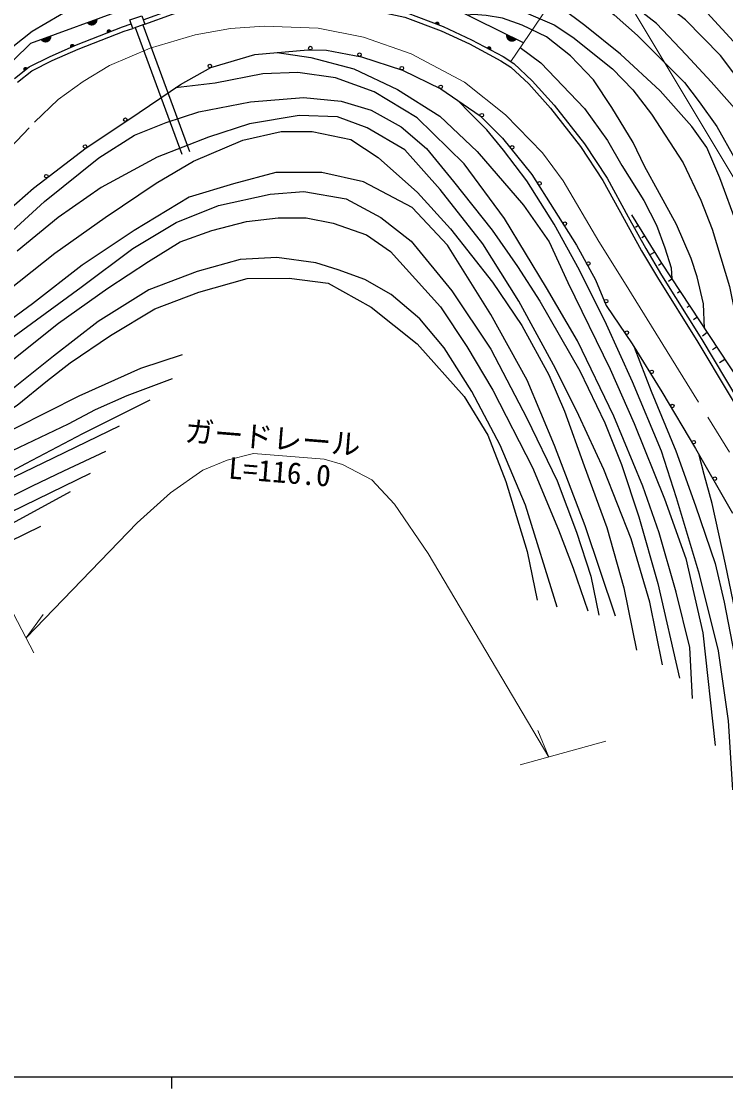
# Model space of a CAD drawing. Units: millimetres at full size, sheet at 1:1000; details may follow other scales. Extents: x 40000 to 680000, y 20000 to 380000.
# Drawn here: x 155220 to 215216, y 204000 to 294861 of the extents above; entities that cross this region are included whole.
import ezdxf
from ezdxf.enums import TextEntityAlignment as Align

# ---------------------------------------------------------------- set-up
doc = ezdxf.new("R2010")
doc.units = ezdxf.units.MM
doc.header["$LTSCALE"] = 1000
doc.linetypes.add('CHAIN', pattern=[18.5, 12, -1.5, 3.5, -1.5])
for name, color, linetype, lineweight in [('M-BGD', 7, 'Continuous', 25), ('M-BMK', 2, 'CHAIN', 13), ('M-STR-HTXT', 7, 'Continuous', 13), ('M-TTL-BAND', 7, 'Continuous', 25)]:
    doc.layers.add(name, color=color, linetype=linetype, lineweight=lineweight)
doc.styles.add('ＭＳ ゴシック', font='')
doc.styles.get('ＭＳ ゴシック').set_extended_font_data('MS Gothic')

msp = doc.modelspace()

# ---------------------------------------------------------------- hatches: boundary and pattern name
at = {"layer": 'M-BGD'}
for points in [[(161710, 295083), (160782, 294737, 0.82183)], [(190445, 294680), (190820, 294535, 0.4608), (190718, 294827, 0.4608)], [(157780, 293643), (156853, 293295, 0.82183)], [(162506, 293883), (162881, 294029, 0.4608), (162608, 294175, 0.4608)], [(197413, 293319), (196525, 293759, 0.82183)], [(159389, 292633), (159758, 292791, 0.4608), (159481, 292928, 0.4608)], [(194872, 292598), (195229, 292413, 0.4608), (195159, 292714, 0.4608)], [(155440, 290631), (155761, 290873, 0.4608), (155459, 290940, 0.4608)]]:
    msp.add_hatch(color=256, dxfattribs=at).paths.add_polyline_path(points)

# ---------------------------------------------------------------- linework, layer by layer
for p, q in [((165578, 294559), (169549, 283781)), ((164917, 294329), (168888, 283551)), ((207528, 277351), (207743, 277484)), ((208076, 276462), (208294, 276598)), ((208838, 275028), (209149, 275222)), ((209507, 274113), (209744, 274269)), ((210339, 272743), (210627, 272933)), ((211117, 271751), (211320, 271885)), ((211935, 270525), (212132, 270655)), ((212465, 269481), (212773, 269685)), ((213235, 268084), (213629, 268389)), ((214107, 266927), (214446, 267152)), ((214695, 265815), (215137, 266107))]:
    msp.add_line(p, q, dxfattribs=at)
for points in [[(166655, 304409), (168339, 305267), (170340, 305914), (172585, 306377), (176735, 306699), (181685, 306477), (186897, 306129), (192056, 305599), (194523, 305396), (196644, 305069), (199425, 304497), (202178, 303560), (204747, 302459), (207609, 300801), (210342, 298763), (212667, 296644), (215893, 293131)], [(216964, 289068), (214785, 291949), (211781, 294999), (208560, 297493), (206343, 299025), (204858, 300142), (202815, 301050), (200404, 302080), (197958, 302848), (194174, 303650), (191416, 304154), (188209, 304308), (184910, 304462), (180037, 304546), (175566, 304674), (172182, 304358), (169630, 303863), (166692, 302892)], [(216428, 286966), (213988, 289714), (211857, 292015), (209338, 294680), (207192, 296327), (204934, 297996), (202680, 299482), (200173, 300508), (196869, 301333), (193091, 302058), (190581, 302509), (186761, 302910), (183962, 303200), (178401, 303165), (174582, 302953), (171188, 302422), (166735, 301206)], [(166780, 299265), (171136, 300028), (176000, 300655), (179968, 300991), (186041, 300907), (189915, 300605), (192886, 300445), (195715, 300009), (198937, 299151), (201686, 298181), (203416, 297276), (205731, 295413), (207720, 293652), (211703, 289653), (212964, 288021), (214467, 285921), (216032, 283141)], [(197984, 293037), (191934, 296023), (187841, 297239), (172172, 298901), (156001, 292987), (134883, 272303), (121994, 268171), (101919, 264489), (91808, 263414), (84013, 262773), (78887, 262240), (71764, 261394)], [(220342, 258225), (219911, 260436), (219113, 264464), (217735, 271268), (217037, 274318), (216233, 277441), (214732, 281529), (213605, 284116), (212341, 285912), (209647, 288946), (206249, 292066), (203227, 294514), (201192, 296015), (199354, 296923), (196739, 297560), (192728, 298291), (188678, 298626), (187265, 298788), (183808, 298926), (180627, 298847), (178592, 298531), (177651, 298320)], [(162170, 297206), (159640, 296037), (156138, 294005), (153522, 291935), (151319, 290054), (149060, 287965), (146708, 285681), (143810, 282942), (141175, 280467), (138592, 278624), (136300, 277070), (133692, 275516), (129566, 273769), (124902, 272453), (119184, 271215), (112913, 270267), (106985, 269529), (100987, 268946), (93398, 268209), (87496, 267630), (80317, 267074), (75970, 266863), (70916, 266782)], [(165598, 294989), (167953, 295836), (169778, 296439), (171034, 296877), (172860, 297117), (174954, 297214), (177990, 297256), (181750, 296798), (185592, 296110), (188000, 295609), (191147, 294413), (193569, 293292), (196265, 291855), (197166, 291285), (198742, 289809), (200600, 287731), (203186, 284441), (205110, 281508), (206916, 278212), (208407, 275532), (209759, 273253), (213194, 267771), (218368, 259132)], [(187841, 297239), (190327, 297332), (192784, 297021), (195067, 296479), (198221, 295578), (200609, 294576), (202211, 293504), (205572, 290829), (207311, 289018), (208905, 286972), (211590, 282816), (213111, 279648), (214071, 277168), (215557, 272288), (216517, 267509), (217330, 262787)], [(165733, 294613), (168083, 295458), (169907, 296061), (171127, 296485), (172896, 296718), (174966, 296814), (177968, 296855), (181691, 296403), (185516, 295717), (187888, 295224), (190991, 294044), (193391, 292934), (196064, 291509), (196920, 290968), (198456, 289529), (200293, 287473), (202861, 284207), (204766, 281302), (206566, 278019), (208060, 275333), (209418, 273045), (212853, 267562), (218024, 258930)], [(213416, 268712), (213332, 270821), (212800, 273109), (212267, 274679), (211040, 277553), (209581, 280217), (208307, 282546), (207335, 284556), (205519, 287532), (203960, 289877), (201998, 291921), (199953, 293530), (197868, 294543), (196210, 295130), (194802, 295363), (193748, 295432), (193221, 295388)], [(154642, 289987), (155886, 290976), (157678, 291882), (159916, 292863), (163844, 294406), (164588, 294638)], [(154896, 289678), (156103, 290637), (157849, 291520), (160070, 292493), (163977, 294028), (164720, 294260)], [(197720, 292648), (199471, 291326), (203185, 287436), (205146, 284710), (206361, 282580), (208237, 279619), (209329, 277511), (210039, 275576), (210562, 273874), (210627, 272933)], [(151961, 276922), (156267, 280658), (160730, 284088), (164374, 286500), (168774, 289479), (171376, 290945), (175114, 292033), (179616, 292439), (181228, 292409), (184208, 291831), (187675, 290706), (190946, 289122), (194291, 286812), (196207, 284928), (198701, 281828), (202503, 275799), (204115, 272851), (205025, 270660), (207266, 267408), (209784, 263327), (212644, 258494), (215806, 253001)], [(177014, 292204), (179867, 291797), (183545, 290825), (187271, 289062), (190860, 286799), (194063, 283791), (197991, 279199), (200172, 276081), (201774, 272631), (205370, 265250), (207413, 260615), (210011, 254202), (211833, 249125), (213272, 242818), (214322, 233215)], [(212380, 237221), (212168, 241566), (211012, 246275), (209553, 251319), (208155, 255299), (205703, 261246), (202596, 267668), (199958, 272176), (196376, 278063), (192929, 282741), (188929, 286654), (185270, 288865), (181969, 290065), (178763, 290508), (175795, 290406), (171735, 289587), (168365, 289203)], [(153791, 276416), (157196, 279515), (161824, 283236), (164864, 285180), (167570, 286244), (170336, 287155), (174753, 288011), (179252, 288375), (182475, 288072), (185028, 287312), (187582, 285884), (189740, 284031), (192020, 281235), (195313, 277089), (197472, 273990), (199387, 271043), (202799, 265105), (204927, 260669), (206355, 257145), (207820, 252689), (209431, 247007), (211285, 238956)], [(215814, 229426), (215455, 235304), (214599, 241264), (212996, 247764), (211036, 254303), (209764, 258271), (207280, 264165), (205067, 269055), (202780, 273665), (200614, 277602), (198278, 281286), (196281, 283901), (194885, 285613), (193443, 287053), (192390, 288125)], [(209840, 240082), (208750, 245422), (207155, 250816), (204841, 256703), (202714, 261300), (200720, 265312), (197599, 271034), (194520, 275918), (190892, 280551), (187880, 283930), (184666, 285804), (182156, 286740), (178875, 286841), (174658, 286138), (171176, 285001), (166791, 283294), (162026, 280712), (158344, 278169), (154862, 275292)], [(153075, 271192), (158079, 275137), (162359, 278166), (166719, 281089), (169882, 282948), (174091, 284741), (177361, 285485), (179993, 285485), (183289, 284794), (185628, 283280), (188978, 280278), (191769, 277196), (195368, 272662), (197840, 268969), (200153, 264771), (201482, 261662), (203166, 257019), (205080, 251785), (206542, 246630), (207634, 241331)], [(205835, 244227), (203239, 251919), (200643, 258747), (198320, 264300), (195223, 269899), (191518, 275795), (188512, 279026), (184368, 281211), (180816, 281985), (176899, 281985), (173301, 281029), (169521, 279891), (164831, 277069), (160413, 274111), (156160, 270817), (150695, 266812), (146095, 263898), (142588, 262032), (138991, 260894), (133803, 259710), (131433, 259312)], [(129466, 257722), (134896, 258258), (139619, 259210), (144217, 260742), (147337, 262612), (150672, 265138), (153448, 267208), (160307, 272233), (164724, 275510), (168413, 277740), (172011, 279197), (176428, 280153), (179298, 280380), (182895, 279743), (185856, 278150), (188429, 276157), (191890, 271924), (195214, 266962), (198275, 261068), (200871, 255743), (202510, 251373), (203740, 247640), (204423, 244318)], [(153862, 265553), (158379, 269169), (162586, 272147), (166066, 274425), (168746, 276102), (171434, 277067), (174414, 277818), (177094, 278143), (179473, 278143), (181776, 277693), (184631, 276692), (186659, 275265), (190926, 270568), (193179, 267190), (195383, 263461), (198771, 256889), (200975, 251583), (202227, 248304), (203484, 244679)], [(207189, 278377), (209691, 274349), (219643, 259286), (222690, 254661), (226640, 249111)], [(200858, 244979), (198167, 253679), (196016, 258786), (193608, 263358), (191229, 267062), (189176, 269539), (186722, 271617), (184468, 272893), (182215, 273719), (180300, 274298), (176995, 274749), (173865, 274599), (170209, 273573), (166093, 271991), (161761, 269313), (157955, 266360), (154424, 263532), (151183, 261270), (146576, 258692), (142168, 256840), (137701, 255910), (131641, 254659), (126582, 253833), (122856, 253589)], [(120311, 252185), (125559, 252466), (130375, 253079), (134650, 253767), (141298, 255494), (145205, 257090), (149234, 258785), (151765, 260184), (154869, 262182), (157449, 264294), (159366, 265792), (162829, 268115), (166578, 270384), (170327, 271794), (174454, 272962), (178031, 272997), (181367, 272584), (185013, 270522), (188938, 267399), (192941, 262911), (194970, 259645), (196484, 255692), (198313, 249722), (199173, 245597)], [(207436, 267133), (208870, 263382), (210961, 258312), (212648, 253603), (214311, 248711), (215080, 245415), (216123, 240126), (216916, 234673), (217339, 229011)], [(168926, 266478), (165363, 265299), (160130, 262942), (154724, 260240), (150965, 258325), (146921, 256447), (142818, 254851), (138837, 253426), (134586, 252542), (129687, 251852), (125878, 251238), (122070, 251017), (118036, 250965)], [(116163, 249959), (122610, 249982), (127254, 250178), (130669, 250571), (134183, 251111), (136922, 251485), (140018, 252000), (142500, 252565), (144834, 253523), (147832, 255046), (150985, 256600), (153884, 258049), (156857, 259473), (159241, 260603), (161526, 261806), (164233, 263016), (168091, 264464)], [(166180, 262601), (160425, 259740), (155586, 257204), (151806, 255174), (149770, 254114), (147808, 253152), (146169, 252381), (144610, 251789), (142528, 251355), (136085, 250382), (130988, 249796), (124494, 249036), (117857, 248645), (112937, 248415)], [(110673, 247332), (117172, 247754), (124874, 248344), (130451, 249022), (135511, 249769), (140174, 250359), (143036, 250949), (145220, 251715), (148769, 253192), (152989, 255316), (157091, 257263), (163583, 260419)], [(107706, 245806), (112105, 246103), (117811, 246471), (126800, 247211), (131511, 247763), (136485, 248375), (139908, 249053), (142800, 249643), (145751, 250410), (149512, 251923), (152640, 253545), (156181, 255315), (158837, 256583), (162408, 258264)], [(219049, 230157), (217710, 236095), (216819, 240853), (215195, 248650), (214063, 253809), (213383, 256292), (212969, 257929)], [(161090, 256357), (154257, 253047), (148319, 249975), (142530, 248394), (136681, 247470), (129241, 246782), (122975, 245977), (112861, 245255), (106888, 245172)], [(134145, 245766), (139307, 246511), (144798, 247555), (149184, 249255), (153183, 251462), (159419, 254832)], [(156853, 251850), (151542, 249285), (146469, 246989), (141695, 245468), (135936, 244603)]]:
    msp.add_lwpolyline(points, dxfattribs=at)
msp.add_lwpolyline([(164467, 294988), (165480, 295341), (165733, 294613), (164720, 294260)], close=True, dxfattribs=at)
for centre in [(179833, 292584), (184030, 292018), (171274, 291061), (187636, 290878), (190945, 289289), (164080, 286485), (194440, 286877), (160645, 284211), (197036, 284138), (157343, 281675), (199362, 281063), (201519, 277642), (203521, 274251), (205032, 271034), (206797, 268358), (208917, 265023), (210671, 262122), (212496, 259039), (214297, 255923)]:
    msp.add_circle(centre, 150, dxfattribs=at)
at = {"layer": 'M-BMK'}
msp.add_lwpolyline([(147602, 277109), (156333, 286282), (158348, 288207), (160478, 289743), (162741, 291092), (166182, 292591), (170030, 293714), (173039, 294262), (175904, 294450), (180508, 294287), (184377, 293527), (188413, 292100), (192984, 289673), (196470, 286901), (199611, 283666), (201385, 281273), (204406, 276123), (206603, 272640), (218937, 252676)], dxfattribs=at)
at = {"layer": 'M-STR-HTXT'}
for p, q in [((201179, 297738), (196904, 291448)), ((153884, 245728), (156283, 241113)), ((155629, 242372), (157070, 244359)), ((200162, 232232), (199214, 234496)), ((197704, 231555), (205012, 233568))]:
    msp.add_line(p, q, dxfattribs=at)
for points in [[(69629, 274953), (118716, 282386), (140230, 300721), (152239, 306102), (154879, 306966), (157098, 307653), (158895, 308185), (162867, 309035), (166541, 309463), (172100, 309612), (177614, 309334), (182266, 308466), (184500, 307862), (187074, 306960), (200906, 301228), (207509, 295528), (227586, 262090), (242963, 256793), (259828, 264241), (252105, 295027), (251261, 296144), (211337, 302440)], [(200162, 232232), (189874, 249544), (187019, 253769), (185063, 255829), (182588, 257147), (181022, 257586), (174991, 258072), (172762, 257505), (170681, 256643), (167938, 254723), (165074, 252171), (155629, 242372)]]:
    msp.add_lwpolyline(points, dxfattribs=at)
at = {"layer": 'M-TTL-BAND'}
for p, q in [((40000, 205000), (579000, 205000)), ((168000, 205000), (168000, 204000))]:
    msp.add_line(p, q, dxfattribs=at)

# ---------------------------------------------------------------- texts
at = {"layer": 'M-STR-HTXT', "style": 'ＭＳ ゴシック'}
for s, p in [('ガードレール', (169044, 258552)), ('L=116.0', (172763, 255398))]:
    msp.add_text(s, height=1833, rotation=355.392, dxfattribs=at).set_placement(p, align=Align.BOTTOM_LEFT)

doc.saveas('drawing.dxf')
